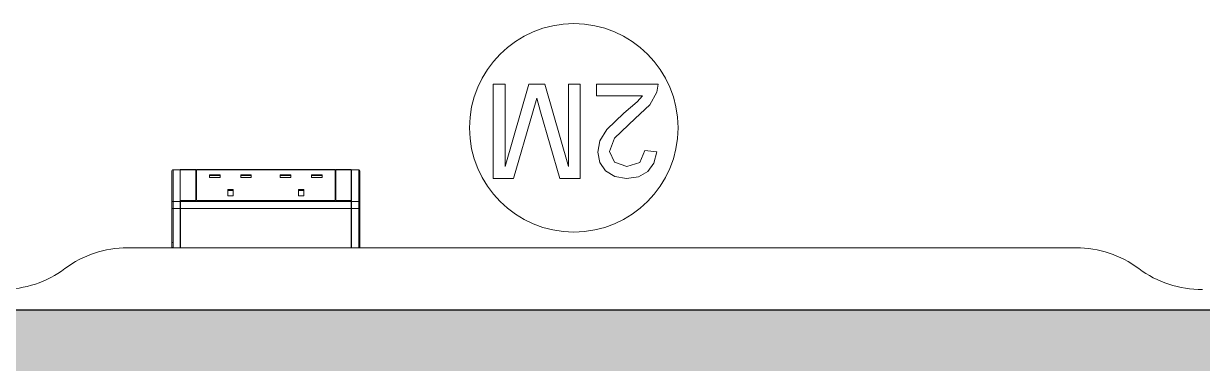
# Model space of a CAD drawing. Header units: millimetres. Extents: x 155927 to 317870, y -36033 to 97293.
# Drawn here: x 168592 to 169723, y 21057 to 21383 of the extents above; entities that cross this region are included whole.
import ezdxf

# ---------------------------------------------------------------- set-up
doc = ezdxf.new("R2010")
doc.units = ezdxf.units.MM
doc.header["$MEASUREMENT"] = 0
for name, color, linetype, lineweight in [('A-WALL-PATT', 7, 'CONTINUOUS', 9), ('I-FURN', 8, 'CONTINUOUS', 9), ('I-WALL', 7, 'CONTINUOUS', 9)]:
    doc.layers.add(name, color=color, linetype=linetype, lineweight=lineweight)

msp = doc.modelspace()

# ---------------------------------------------------------------- hatches: boundary and pattern name
at = {"layer": 'A-WALL-PATT'}
msp.add_hatch(color=256, dxfattribs=at).paths.add_polyline_path([(178998.8, 21005.6), (178998.8, 21107.6), (166470.8, 21107.6), (166470.8, 21005.6), (178728, 21005.6)], flags=0)

# ---------------------------------------------------------------- linework, layer by layer
at = {"layer": 'I-FURN'}
for p, q in [((169054.2, 21324.5), (169042.9, 21324.5)), ((169042.9, 21324.5), (169042.9, 21234.1)), ((169076.9, 21324.5), (169054.2, 21245.4)), ((169054.2, 21245.4), (169054.2, 21324.5)), ((169092.2, 21324.5), (169076.9, 21324.5)), ((169114.9, 21245.4), (169092.2, 21324.5)), ((169126.2, 21324.5), (169114.9, 21324.5)), ((169114.9, 21324.5), (169114.9, 21245.4)), ((169126.2, 21234.1), (169126.2, 21324.5)), ((169201.1, 21324.5), (169141.8, 21324.5)), ((169141.8, 21324.5), (169141.8, 21313.2)), ((169193, 21304.7), (169199.9, 21316.7)), ((169199.9, 21316.7), (169201.1, 21324.5)), ((169080.5, 21296.7), (169084.5, 21311.1)), ((169084.5, 21311.1), (169088.3, 21297.8)), ((169141.8, 21313.2), (169186.1, 21313.2)), ((169181, 21307.4), (169168, 21296.6)), ((169178.9, 21291.6), (169193, 21304.7)), ((169186.1, 21313.2), (169181, 21307.4)), ((169062.3, 21234.1), (169080.5, 21296.7)), ((169088.3, 21297.8), (169106.8, 21234.1)), ((169168, 21296.6), (169151.9, 21281.1)), ((169159.3, 21272.8), (169178.9, 21291.6)), ((169151.9, 21281.1), (169145.2, 21270)), ((169145.2, 21270), (169143.2, 21259.3)), ((169154.5, 21260), (169159.3, 21272.8)), ((169143.2, 21259.3), (169145, 21249.4)), ((169159.1, 21249.6), (169154.5, 21260)), ((169188.4, 21260.9), (169183.6, 21249.5)), ((169199.7, 21259.5), (169188.4, 21260.9)), ((169196.9, 21248.6), (169199.7, 21259.5)), ((169145, 21249.4), (169150.6, 21241.3)), ((169171.1, 21245.4), (169159.1, 21249.6)), ((169183.6, 21249.5), (169171.1, 21245.4)), ((169191, 21240.6), (169196.9, 21248.6)), ((168734.7, 21241.4), (168734.7, 21211.2)), ((168734.7, 21241.4), (168734.7, 21211.2)), ((168734.9, 21242.1), (168734.9, 21242.1)), ((168742.7, 21242.4), (168735.7, 21242.4)), ((168735.7, 21242.3), (168735.7, 21242.4)), ((168742.7, 21242.4), (168735.7, 21242.4)), ((168742.7, 21242.4), (168735.7, 21242.4)), ((168735.7, 21212), (168735.7, 21242.3)), ((168735.7, 21242.3), (168742.7, 21242.3)), ((168742.7, 21242.6), (168757.7, 21242.6)), ((168742.7, 21212.8), (168742.7, 21242.6)), ((168742.7, 21242.3), (168742.7, 21242.4)), ((168742.7, 21212), (168742.7, 21242.3)), ((168906.7, 21242.4), (168742.8, 21242.4)), ((168757.7, 21242.6), (168757.7, 21212.8)), ((168757.7, 21242.3), (168758.2, 21242.3)), ((168758.2, 21242.6), (168891.2, 21242.6)), ((168758.2, 21242.6), (168758.2, 21212.8)), ((168770.8, 21237.6), (168770.8, 21234.8)), ((168780.8, 21237.6), (168770.8, 21237.6)), ((168780.8, 21236.9), (168770.8, 21236.9)), ((168780.8, 21237.6), (168780.8, 21234.8)), ((168800.8, 21237.6), (168800.8, 21234.8)), ((168810.8, 21237.6), (168800.8, 21237.6)), ((168810.8, 21236.9), (168800.8, 21236.9)), ((168810.8, 21237.6), (168810.8, 21234.8)), ((168838.6, 21237.6), (168838.6, 21234.8)), ((168848.6, 21237.6), (168838.6, 21237.6)), ((168848.6, 21236.9), (168838.6, 21236.9)), ((168848.6, 21237.6), (168848.6, 21234.8)), ((168868.6, 21237.6), (168868.6, 21234.8)), ((168878.6, 21237.6), (168868.6, 21237.6)), ((168878.6, 21236.9), (168868.6, 21236.9)), ((168878.6, 21237.6), (168878.6, 21234.8)), ((168891.2, 21242.6), (168891.2, 21212.8)), ((168891.2, 21242.3), (168891.7, 21242.3)), ((168891.7, 21212.8), (168891.7, 21242.6)), ((168891.7, 21242.6), (168906.7, 21242.6)), ((168906.7, 21242.6), (168906.7, 21212.8)), ((168913.8, 21242.4), (168906.8, 21242.4)), ((168913.8, 21242.4), (168906.8, 21242.4)), ((168906.8, 21242.4), (168913.8, 21242.4)), ((168906.8, 21242.4), (168906.8, 21242.3)), ((168913.8, 21242.3), (168906.8, 21242.3)), ((168906.8, 21242.3), (168906.8, 21212)), ((168913.8, 21242.4), (168913.8, 21242.3)), ((168913.8, 21242.3), (168913.8, 21212)), ((168914.5, 21242.1), (168914.6, 21242.1)), ((168914.8, 21211.2), (168914.8, 21241.4)), ((168914.8, 21211.2), (168914.8, 21241.4)), ((169150.6, 21241.3), (169159.4, 21235.9)), ((169159.4, 21235.9), (169170.8, 21234.1)), ((169170.8, 21234.1), (169182.2, 21235.7)), ((169182.2, 21235.7), (169191, 21240.6)), ((168780.8, 21234.8), (168770.8, 21234.8)), ((168810.8, 21234.8), (168800.8, 21234.8)), ((168848.6, 21234.8), (168838.6, 21234.8)), ((168878.6, 21234.8), (168868.6, 21234.8)), ((169042.9, 21234.1), (169062.3, 21234.1)), ((169106.8, 21234.1), (169126.2, 21234.1)), ((168757.7, 21212.8), (168742.7, 21212.8)), ((168742.7, 21212.8), (168742.7, 21210.4)), ((168742.8, 21212.6), (168757.7, 21212.6)), ((168742.8, 21212), (168742.8, 21212.6)), ((168891.2, 21212.8), (168758.2, 21212.8)), ((168758.2, 21212.6), (168891.2, 21212.6)), ((168788.3, 21223.3), (168788.3, 21217.5)), ((168793.3, 21223.3), (168788.3, 21223.3)), ((168793.3, 21222.5), (168788.3, 21222.5)), ((168793.3, 21217.5), (168788.3, 21217.5)), ((168793.3, 21223.3), (168793.3, 21217.5)), ((168856.1, 21223.3), (168856.1, 21217.5)), ((168861.1, 21223.3), (168856.1, 21223.3)), ((168861.1, 21222.5), (168856.1, 21222.5)), ((168856.1, 21217.5), (168861.1, 21217.5)), ((168861.1, 21217.5), (168861.1, 21223.3)), ((168906.7, 21212.8), (168891.7, 21212.8)), ((168891.7, 21212.6), (168906.7, 21212.6)), ((168906.7, 21212.6), (168906.7, 21212)), ((168734.7, 21172.6), (168734.7, 21211.2)), ((168734.7, 21211.2), (168734.7, 21205.6)), ((168734.7, 21205.6), (168734.7, 21168.6)), ((168735.7, 21205.1), (168735.7, 21212)), ((168735.7, 21212), (168742.7, 21212)), ((168735.7, 21167.6), (168735.7, 21205.1)), ((168735.7, 21205.1), (168742.7, 21205.1)), ((168742.7, 21205.1), (168742.7, 21212)), ((168742.7, 21167.6), (168742.7, 21205.1)), ((168742.8, 21212), (168742.8, 21205.1)), ((168906.7, 21212), (168742.8, 21212)), ((168742.8, 21205.1), (168742.8, 21167.6)), ((168906.7, 21205.1), (168742.8, 21205.1)), ((168906.7, 21205.1), (168906.7, 21212)), ((168906.7, 21167.6), (168906.7, 21205.1)), ((168913.8, 21212), (168906.8, 21212)), ((168906.8, 21212), (168906.8, 21205.1)), ((168913.8, 21205.1), (168906.8, 21205.1)), ((168906.8, 21205.1), (168906.8, 21167.6)), ((168913.8, 21212), (168913.8, 21205.1)), ((168913.8, 21205.1), (168913.8, 21167.6)), ((168914.8, 21211.2), (168914.8, 21172.6)), ((168914.8, 21205.6), (168914.8, 21211.2)), ((168914.8, 21168.6), (168914.8, 21205.6)), ((168692, 21167.6), (168735.7, 21167.6)), ((168735.7, 21167.6), (168692, 21167.6)), ((168735.7, 21172.6), (168734.7, 21172.6)), ((168734.7, 21168.6), (168734.7, 21172.6)), ((168734.7, 21168.6), (168734.7, 21168.6)), ((168735.7, 21167.6), (168742.7, 21167.6)), ((168735.7, 21167.6), (168742.7, 21167.6)), ((168742.8, 21167.6), (168906.7, 21167.6)), ((168906.7, 21167.6), (168742.8, 21167.6)), ((168906.8, 21167.6), (168913.8, 21167.6)), ((168913.8, 21167.6), (168906.8, 21167.6)), ((168914.8, 21172.6), (168913.8, 21172.6)), ((168913.8, 21167.6), (169602, 21167.6)), ((169602, 21167.6), (168913.8, 21167.6)), ((168914.8, 21172.6), (168914.8, 21168.6))]:
    msp.add_line(p, q, dxfattribs=at)
at = {"layer": 'I-FURN', "flags": 128}
for points in [[(168735.2, 21242.3), (168735.2, 21242.3), (168735.2, 21242.3), (168735.3, 21242.4), (168735.3, 21242.4), (168735.3, 21242.4), (168735.4, 21242.4), (168735.4, 21242.4), (168735.5, 21242.4), (168735.5, 21242.4), (168735.5, 21242.4), (168735.6, 21242.4), (168735.6, 21242.4), (168735.7, 21242.4), (168735.7, 21242.4)], [(168913.8, 21242.4), (168913.8, 21242.4), (168913.9, 21242.4), (168913.9, 21242.4), (168913.9, 21242.4), (168914, 21242.4), (168914, 21242.4), (168914.1, 21242.4), (168914.1, 21242.4), (168914.1, 21242.4), (168914.2, 21242.4), (168914.2, 21242.4), (168914.2, 21242.3), (168914.3, 21242.3)], [(168734.7, 21211.2), (168734.7, 21211.1), (168734.7, 21211), (168734.7, 21210.9), (168734.7, 21210.8), (168734.7, 21210.6), (168734.7, 21210.5), (168734.7, 21210.4), (168734.7, 21210.3), (168734.7, 21210.2), (168734.7, 21210), (168734.7, 21209.9), (168734.7, 21209.7), (168734.7, 21209.6), (168734.7, 21209.5), (168734.7, 21209.3), (168734.7, 21209.2), (168734.7, 21209), (168734.7, 21208.8), (168734.7, 21208.7), (168734.7, 21208.5), (168734.7, 21208.4), (168734.7, 21208.2), (168734.7, 21208.1), (168734.7, 21207.9), (168734.7, 21207.7), (168734.7, 21207.6), (168734.7, 21207.4), (168734.7, 21207.3), (168734.7, 21207.1), (168734.7, 21206.9), (168734.7, 21206.8), (168734.7, 21206.6), (168734.7, 21206.5), (168734.7, 21206.3), (168734.7, 21206.2), (168734.7, 21206), (168734.7, 21205.9), (168734.7, 21205.8), (168734.7, 21205.6)], [(168734.7, 21205.6), (168734.7, 21202.9), (168734.7, 21200.2), (168734.7, 21197.5), (168734.7, 21195), (168734.7, 21192.6), (168734.7, 21190.3), (168734.7, 21188), (168734.7, 21185.9), (168734.7, 21183.9), (168734.7, 21182), (168734.7, 21180.2), (168734.7, 21178.5), (168734.7, 21177), (168734.7, 21175.6), (168734.7, 21174.3), (168734.7, 21173.1), (168734.7, 21172), (168734.7, 21171.1), (168734.7, 21170.3), (168734.7, 21169.7), (168734.7, 21169.2), (168734.7, 21168.8), (168734.7, 21168.6)], [(168914.8, 21205.6), (168914.8, 21205.8), (168914.8, 21205.9), (168914.8, 21206), (168914.8, 21206.2), (168914.8, 21206.3), (168914.8, 21206.5), (168914.8, 21206.6), (168914.8, 21206.8), (168914.8, 21206.9), (168914.8, 21207.1), (168914.8, 21207.3), (168914.8, 21207.4), (168914.8, 21207.6), (168914.8, 21207.7), (168914.8, 21207.9), (168914.8, 21208.1), (168914.8, 21208.2), (168914.8, 21208.4), (168914.8, 21208.5), (168914.8, 21208.7), (168914.8, 21208.8), (168914.8, 21209), (168914.8, 21209.2), (168914.8, 21209.3), (168914.8, 21209.5), (168914.8, 21209.6), (168914.8, 21209.7), (168914.8, 21209.9), (168914.8, 21210), (168914.8, 21210.2), (168914.8, 21210.3), (168914.8, 21210.4), (168914.8, 21210.5), (168914.8, 21210.6), (168914.8, 21210.8), (168914.8, 21210.9), (168914.8, 21211), (168914.8, 21211.1), (168914.8, 21211.2)], [(168914.8, 21168.6), (168914.8, 21168.9), (168914.8, 21169.3), (168914.8, 21169.9), (168914.8, 21170.5), (168914.8, 21171.4), (168914.8, 21172.3), (168914.8, 21173.4), (168914.8, 21174.6), (168914.8, 21175.9), (168914.8, 21177.4), (168914.8, 21179), (168914.8, 21180.7), (168914.8, 21182.5), (168914.8, 21184.4), (168914.8, 21186.5), (168914.8, 21188.6), (168914.8, 21190.9), (168914.8, 21193.2), (168914.8, 21195.7), (168914.8, 21198.2), (168914.8, 21200.9), (168914.8, 21203.6), (168914.8, 21205.6)], [(168734.7, 21168.6), (168734.7, 21168.6), (168734.7, 21168.6), (168734.7, 21168.6), (168734.7, 21168.7), (168734.7, 21168.7), (168734.7, 21168.7), (168734.7, 21168.8), (168734.7, 21168.8), (168734.7, 21168.9), (168734.7, 21168.9), (168734.7, 21169), (168734.7, 21169.1), (168734.7, 21169.1), (168734.7, 21169.2), (168734.7, 21169.3), (168734.7, 21169.4), (168734.7, 21169.5), (168734.7, 21169.6), (168734.7, 21169.7), (168734.7, 21169.8), (168734.7, 21169.9), (168734.7, 21170.1), (168734.7, 21170.2), (168734.7, 21170.3), (168734.7, 21170.4), (168734.7, 21170.6), (168734.7, 21170.7), (168734.7, 21170.9), (168734.7, 21171), (168734.7, 21171.2), (168734.7, 21171.3), (168734.7, 21171.5), (168734.7, 21171.6), (168734.7, 21171.8), (168734.7, 21171.9), (168734.7, 21172.1), (168734.7, 21172.2), (168734.7, 21172.4), (168734.7, 21172.6), (168734.7, 21172.6)], [(168735.7, 21167.6), (168735.6, 21167.6), (168735.6, 21167.6), (168735.5, 21167.6), (168735.5, 21167.6), (168735.5, 21167.6), (168735.4, 21167.6), (168735.4, 21167.6), (168735.3, 21167.7), (168735.3, 21167.7), (168735.3, 21167.7), (168735.2, 21167.7), (168735.2, 21167.7), (168735.2, 21167.7), (168735.1, 21167.8), (168735.1, 21167.8), (168735.1, 21167.8), (168735, 21167.8), (168735, 21167.9), (168735, 21167.9), (168734.9, 21167.9), (168734.9, 21167.9), (168734.9, 21168), (168734.9, 21168), (168734.8, 21168), (168734.8, 21168.1), (168734.8, 21168.1), (168734.8, 21168.1), (168734.8, 21168.2), (168734.7, 21168.2), (168734.7, 21168.2), (168734.7, 21168.3), (168734.7, 21168.3), (168734.7, 21168.4), (168734.7, 21168.4), (168734.7, 21168.4), (168734.7, 21168.5), (168734.7, 21168.5), (168734.7, 21168.6), (168734.7, 21168.6), (168734.7, 21168.6)], [(168914.8, 21168.6), (168914.8, 21168.6), (168914.8, 21168.5), (168914.8, 21168.5), (168914.8, 21168.4), (168914.8, 21168.4), (168914.8, 21168.4), (168914.7, 21168.3), (168914.7, 21168.3), (168914.7, 21168.3), (168914.7, 21168.2), (168914.7, 21168.2), (168914.7, 21168.1), (168914.7, 21168.1), (168914.6, 21168.1), (168914.6, 21168), (168914.6, 21168), (168914.6, 21168), (168914.5, 21167.9), (168914.5, 21167.9), (168914.5, 21167.9), (168914.5, 21167.9), (168914.4, 21167.8), (168914.4, 21167.8), (168914.4, 21167.8), (168914.3, 21167.8), (168914.3, 21167.7), (168914.3, 21167.7), (168914.2, 21167.7), (168914.2, 21167.7), (168914.1, 21167.7), (168914.1, 21167.7), (168914.1, 21167.6), (168914, 21167.6), (168914, 21167.6), (168914, 21167.6), (168913.9, 21167.6), (168913.9, 21167.6), (168913.8, 21167.6), (168913.8, 21167.6), (168913.8, 21167.6)], [(168914.8, 21172.6), (168914.8, 21172.4), (168914.8, 21172.3), (168914.8, 21172.1), (168914.8, 21172), (168914.8, 21171.8), (168914.8, 21171.7), (168914.8, 21171.5), (168914.8, 21171.3), (168914.8, 21171.2), (168914.8, 21171), (168914.8, 21170.9), (168914.8, 21170.8), (168914.8, 21170.6), (168914.8, 21170.5), (168914.8, 21170.3), (168914.8, 21170.2), (168914.8, 21170.1), (168914.8, 21170), (168914.8, 21169.8), (168914.8, 21169.7), (168914.8, 21169.6), (168914.8, 21169.5), (168914.8, 21169.4), (168914.8, 21169.3), (168914.8, 21169.2), (168914.8, 21169.2), (168914.8, 21169.1), (168914.8, 21169), (168914.8, 21168.9), (168914.8, 21168.9), (168914.8, 21168.8), (168914.8, 21168.8), (168914.8, 21168.7), (168914.8, 21168.7), (168914.8, 21168.7), (168914.8, 21168.6), (168914.8, 21168.6), (168914.8, 21168.6), (168914.8, 21168.6)], [(168914.8, 21168.6), (168914.8, 21168.6), (168914.8, 21168.6)]]:
    msp.add_lwpolyline(points, dxfattribs=at)
at = {"layer": 'I-FURN'}
for centre, start, end in [((169120.1, 21282.6), 0, 180), ((169120.1, 21282.6), 180, 0), ((168692, 21067.6), 90, 126.8699), ((168692, 21067.6), 90, 126.8699), ((169602, 21067.6), 53.1301, 90), ((169602, 21067.6), 53.1301, 90), ((168572, 21227.6), 270, 306.8699), ((168572, 21227.6), 270, 306.8699), ((169722, 21227.6), 233.1301, 270.6256), ((169722, 21227.6), 233.1301, 270.6256)]:
    msp.add_arc(centre, 100, start, end, dxfattribs=at)
for centre, major_axis, ratio, start_param, end_param in [((168735.7, 21241.4), (-1, 0), 0.819152, 4.712389, 6.283185), ((168913.8, 21241.4), (1, 0), 0.819152, 0, 1.570796), ((168735.7, 21211.2), (-1, 0), 0.819152, 4.712389, 6.283185), ((168735.7, 21205.6), (-1, 0), 0.56467, 0, 1.570796), ((168913.8, 21211.2), (-1, 0), 0.819152, 3.141593, 4.712389), ((168913.8, 21205.6), (-1, 0), 0.56467, 1.570796, 3.141593), ((168735.7, 21168.6), (-1, 0), 0.998113, 0, 1.570796), ((168913.8, 21168.6), (-1, 0), 0.998113, 1.570796, 3.141593)]:
    msp.add_ellipse(centre, major_axis=major_axis, ratio=ratio, start_param=start_param, end_param=end_param, dxfattribs=at)
at = {"layer": 'I-WALL', "lineweight": 30}
msp.add_line((172683.8, 21107.6), (166470.8, 21107.6), dxfattribs=at)

doc.saveas('drawing.dxf')
